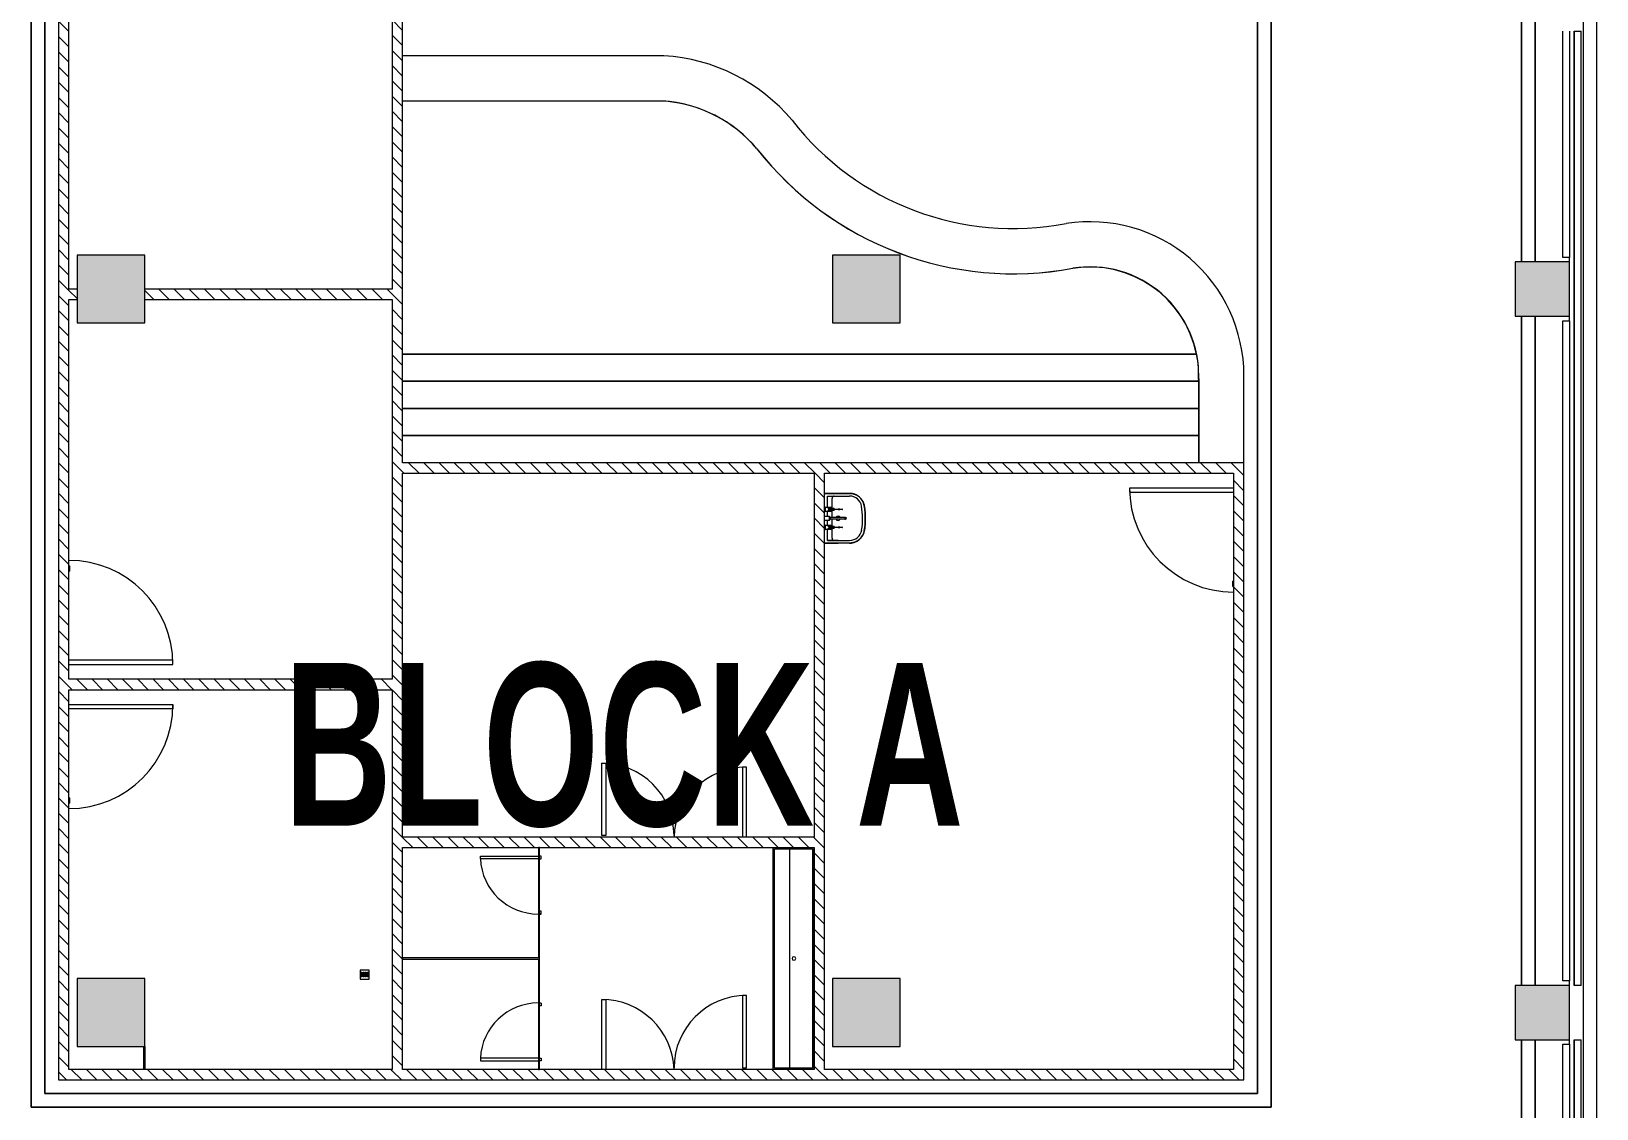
# Model space of a CAD drawing. Header units: millimetres. Extents: x -106145 to 154907, y -84585 to 152038.
# Drawn here: x -7616 to 9689, y 32672 to 44585 of the extents above; entities that cross this region are included whole.
import ezdxf

# ---------------------------------------------------------------- set-up
doc = ezdxf.new("R2010")
doc.units = ezdxf.units.MM
for name, color, linetype, lineweight in [('A-DOOR', 31, 'Continuous', 5), ('A-DOOR-FRAM', 31, 'Continuous', 9), ('A-FLOR', 192, 'Continuous', 5), ('A-FLOR-HRAL', 11, 'Continuous', 5), ('A-GLAZ-CWMG', 51, 'Continuous', 5), ('A-WALL', 113, 'Continuous', 5), ('A-WALL-PATT', 111, 'Continuous', 5), ('G-ANNO-TEXT', 231, 'Continuous', 9), ('P-SANR-FIXT', 6, 'Continuous', 5), ('S-COLS', 52, 'Continuous', 5)]:
    doc.layers.add(name, color=color, linetype=linetype, lineweight=lineweight)
doc.styles.add('Swis721 Cn BT_B', font='swisscb.ttf', dxfattribs={"width": 0.8, "height": 1800})
pattern_1 = [(315, (0, 0), (84.18955, 84.18955), [])]

# ---------------------------------------------------------------- blocks, each defined once
blk = doc.blocks.new('M_Concrete-Rectangular-Column - 750 x 750-3585654-Site Plan')
at = {"layer": 'S-COLS'}
blk.add_hatch(color=256, dxfattribs=at).paths.add_polyline_path([(-375, 375), (-375, -375), (375, -375), (375, 375), (-130, 375)], flags=0)
at = {"layer": 'S-COLS', "color": 41}
for p, q in [((375, 375), (-375, 375)), ((-375, 375), (-375, -375)), ((375, -375), (375, 375)), ((-375, -375), (375, -375))]:
    blk.add_line(p, q, dxfattribs=at)
blk = doc.blocks.new('M_Door-Passage-Small Slit Vision Panel_Type B - 1_25_Type B-13938695-Site Plan')
at = {"layer": 'A-DOOR', "color": 121, "lineweight": 9}
for p, q in [((575, 1213.85), (530, 1213.85)), ((530, 1213.85), (530, 63.85)), ((575, 63.85), (575, 1213.85))]:
    blk.add_line(p, q, dxfattribs=at)
at = {"layer": 'A-DOOR', "color": 41}
for p, q in [((-514.125, 71.85), (-514.125, 63.85)), ((-514.125, 71.85), (-454.125, 71.85)), ((-454.125, 63.85), (-454.125, 71.85))]:
    blk.add_line(p, q, dxfattribs=at)
blk.add_arc((575, 63.85), 1150, 90, 180, dxfattribs=at)
blk = doc.blocks.new('M_Door-Passage-Small Slit Vision Panel_Type B - 1_25_Type B-13938696-Site Plan')
at = {"layer": 'A-DOOR', "color": 41}
for p, q in [((-514.125, -63.85), (-514.125, -71.85)), ((-454.125, -71.85), (-514.125, -71.85)), ((-454.125, -71.85), (-454.125, -63.85))]:
    blk.add_line(p, q, dxfattribs=at)
at = {"layer": 'A-DOOR', "color": 121, "lineweight": 9}
for p, q in [((530, -1213.85), (530, -63.85)), ((575, -63.85), (575, -1213.85)), ((575, -1213.85), (530, -1213.85))]:
    blk.add_line(p, q, dxfattribs=at)
at = {"layer": 'A-DOOR', "color": 41}
blk.add_arc((575, -63.85), 1150, 180, 270, dxfattribs=at)
blk = doc.blocks.new('M_Double Door-Large Slit Vision Panel_Type B - 1_7_TYPE B-13934783-Site Plan')
at = {"layer": 'A-DOOR', "color": 121, "lineweight": 9}
for p, q in [((800, 882.95), (755, 882.95)), ((755, 882.95), (755, 82.95)), ((800, 82.95), (800, 882.95)), ((-800, 63.85), (-800, 838.85)), ((-800, 838.85), (-755, 838.85)), ((-755, 838.85), (-755, 63.85)), ((755, 82.95), (800, 82.95))]:
    blk.add_line(p, q, dxfattribs=at)
at = {"layer": 'A-DOOR', "color": 41}
for centre, start, end in [((800, 82.95), 90, 180), ((-800, 38.85), 1.811111, 90)]:
    blk.add_arc(centre, 800, start, end, dxfattribs=at)
blk = doc.blocks.new('M_Double Door-Large Slit Vision Panel_Type B - 1_7_TYPE B-14213498-Site Plan')
at = {"layer": 'A-DOOR', "color": 121, "lineweight": 9}
for p, q in [((-800, -63.85), (-800, -838.85)), ((-755, -838.85), (-755, -63.85)), ((755, -82.95), (800, -82.95)), ((755, -882.95), (755, -82.95)), ((800, -82.95), (800, -882.95)), ((-800, -838.85), (-755, -838.85)), ((800, -882.95), (755, -882.95))]:
    blk.add_line(p, q, dxfattribs=at)
at = {"layer": 'A-DOOR', "color": 41}
for centre, start, end in [((-800, -38.85), 270, 358.188889), ((800, -82.95), 180, 270)]:
    blk.add_arc(centre, 800, start, end, dxfattribs=at)
blk = doc.blocks.new('SINK_trough_scrub_x RETIRED - HYBA-077-7665132-Site Plan')
at = {"layer": 'P-SANR-FIXT', "color": 41}
for p, q in [((-678, 800), (1778, 800)), ((-678, 800), (1778, 800)), ((-663, 365), (-663, 785)), ((-663, 785), (1763, 785)), ((-663, 365), (-663, 785)), ((-663, 785), (1763, 785)), ((1763, 785), (1763, 365)), ((1763, 785), (1763, 365)), ((1778, 535), (-678, 535)), ((1763, 536), (-663, 536)), ((1778, 350), (-678, 350)), ((1763, 365), (-663, 365)), ((1763, 365), (-663, 365))]:
    blk.add_line(p, q, dxfattribs=at)
for start, end in [(90, 270), (90, 270), (270, 90), (270, 90)]:
    blk.add_arc((550, 580), 20, start, end, dxfattribs=at)
blk = doc.blocks.new('Rectangular Mullion - 50 x 75mm-16183669-Site Plan')
at = {"layer": 'A-GLAZ-CWMG', "color": 41}
for p, q in [((9314, 34085), (9314, 34860)), ((9389, 34860), (9389, 34085)), ((9389, 34085), (9314, 34085))]:
    blk.add_line(p, q, dxfattribs=at)
blk = doc.blocks.new('Rectangular Mullion - 50 x 75mm-16183815-Site Plan')
at = {"layer": 'A-GLAZ-CWMG', "color": 41}
for p, q in [((9314, 42085), (9314, 43335)), ((9389, 43335), (9389, 42085)), ((9389, 42085), (9314, 42085))]:
    blk.add_line(p, q, dxfattribs=at)
blk = doc.blocks.new('Rectangular Mullion - 50 x 75mm-16183546-Site Plan')
at = {"layer": 'A-GLAZ-CWMG', "color": 41}
for p, q in [((9314, 5123), (9314, 6273)), ((9389, 6273), (9389, 5123))]:
    blk.add_line(p, q, dxfattribs=at)
blk = doc.blocks.new('DC_SglFl-W-Int - 0_6 toilet door-6303770-Site Plan')
at = {"layer": 'A-DOOR', "color": 121, "lineweight": 9}
for p, q in [((290, 6), (290, 646)), ((290, 646), (320, 646)), ((320, 646), (320, 6))]:
    blk.add_line(p, q, dxfattribs=at)
at = {"layer": 'A-DOOR', "color": 41}
for start, end in [(92.6838, 179.9838), (181.0638, 182.6838)]:
    blk.add_arc((320, 6), 641, start, end, dxfattribs=at)
at = {"layer": 'A-DOOR-FRAM', "color": 121}
for p, q in [((-320, -24), (-320, -6)), ((-320, -24), (-290, -24)), ((-290, -24), (-290, -6)), ((290, -6), (290, -24)), ((290, -24), (320, -24)), ((320, -24), (320, -6))]:
    blk.add_line(p, q, dxfattribs=at)
blk = doc.blocks.new('DC_SglFl-W-Int - 0_6 toilet door-6305321-Site Plan')
at = {"layer": 'A-DOOR', "color": 121, "lineweight": 9}
for p, q in [((290, -6), (290, -646)), ((320, -646), (320, -6)), ((290, -646), (320, -646))]:
    blk.add_line(p, q, dxfattribs=at)
at = {"layer": 'A-DOOR', "color": 41}
for start, end in [(177.3162, 178.9362), (180.0162, 267.3162)]:
    blk.add_arc((320, -6), 641, start, end, dxfattribs=at)
at = {"layer": 'A-DOOR-FRAM', "color": 121}
for p, q in [((-320, 24), (-290, 24)), ((-320, 24), (-320, 6)), ((-290, 24), (-290, 6)), ((290, 24), (320, 24)), ((290, 6), (290, 24)), ((320, 24), (320, 6))]:
    blk.add_line(p, q, dxfattribs=at)
blk = doc.blocks.new('Floor trap face - 100x100-10579675-Site Plan')
at = {"layer": 'P-SANR-FIXT', "color": 41}
for p, q in [((50, 50), (-50, 50)), ((-50, 50), (-50, -50)), ((-25, 28), (-25, 39)), ((-25, 39), (25, 39)), ((25, 28), (-25, 28)), ((-25, 6), (-25, 17)), ((-25, 17), (25, 17)), ((25, 6), (-25, 6)), ((25, 39), (25, 28)), ((25, 17), (25, 6)), ((50, -50), (50, 50)), ((-50, -50), (50, -50)), ((-25, -17), (-25, -6)), ((-25, -6), (25, -6)), ((25, -17), (-25, -17)), ((-25, -39), (-25, -28)), ((-25, -28), (25, -28)), ((25, -39), (-25, -39)), ((25, -6), (25, -17)), ((25, -28), (25, -39))]:
    blk.add_line(p, q, dxfattribs=at)
blk = doc.blocks.new('Rectangular Mullion - 50 x 75mm-16183817-Site Plan')
at = {"layer": 'A-GLAZ-CWMG', "color": 41}
for p, q in [((9314, 46585), (9314, 47835)), ((9389, 47835), (9389, 46585))]:
    blk.add_line(p, q, dxfattribs=at)
blk = doc.blocks.new('Rectangular Mullion - 50 x 75mm-16183612-Site Plan')
at = {"layer": 'A-GLAZ-CWMG', "color": 41}
for p, q in [((9314, 33385), (9389, 33385)), ((9314, 32895), (9314, 33385)), ((9389, 33385), (9389, 32895))]:
    blk.add_line(p, q, dxfattribs=at)
blk = doc.blocks.new('Rectangular Mullion - 50 x 75mm-16183670-Site Plan')
at = {"layer": 'A-GLAZ-CWMG', "color": 41}
for p, q in [((9314, 41385), (9389, 41385)), ((9314, 40610), (9314, 41385)), ((9389, 41385), (9389, 40610))]:
    blk.add_line(p, q, dxfattribs=at)
blk = doc.blocks.new('Top Rail Type - Top Rail_Internal_-14695291-Site Plan')
at = {"layer": 'A-FLOR-HRAL', "color": 41}
for p, q in [((9441, 29435), (9441, 25839)), ((9517, 25839), (9517, 29435)), ((9441, 25239), (9441, 24370)), ((9517, 24370), (9517, 25239))]:
    blk.add_line(p, q, dxfattribs=at)
at = {"layer": 'A-FLOR-HRAL', "color": 41, "flags": 128}
for points in [[(9441, 29435), (9442, 29435), (9444, 29435), (9448, 29435), (9454, 29435), (9460, 29435), (9467, 29435), (9475, 29435), (9483, 29435), (9491, 29435), (9498, 29435), (9505, 29435), (9510, 29435), (9514, 29435), (9516, 29435), (9517, 29435)], [(9517, 24370), (9516, 24370), (9514, 24370), (9510, 24370), (9505, 24370), (9498, 24370), (9491, 24370), (9483, 24370), (9475, 24370), (9467, 24370), (9460, 24370), (9454, 24370), (9448, 24370), (9444, 24370), (9442, 24370), (9441, 24370)]]:
    blk.add_lwpolyline(points, dxfattribs=at)
blk = doc.blocks.new('Top Rail Type - Top Rail_Internal_-V89-Site Plan')
at = {"layer": 'A-FLOR-HRAL', "color": 41}
for p, q in [((9440, 25839), (9440, 29435)), ((9518, 25839), (9518, 29435)), ((9440, 24370), (9440, 25239)), ((9518, 24370), (9518, 25239))]:
    blk.add_line(p, q, dxfattribs=at)
blk = doc.blocks.new('Top Rail Type - Top Rail_Internal_-14695362-Site Plan')
at = {"layer": 'A-FLOR-HRAL', "color": 41}
for p, q in [((9441, 40585), (9441, 30035)), ((9517, 30035), (9517, 40585))]:
    blk.add_line(p, q, dxfattribs=at)
at = {"layer": 'A-FLOR-HRAL', "color": 41, "flags": 128}
for points in [[(9441, 40585), (9442, 40585), (9444, 40585), (9448, 40585), (9454, 40585), (9460, 40585), (9467, 40585), (9475, 40585), (9483, 40585), (9491, 40585), (9498, 40585), (9505, 40585), (9510, 40585), (9514, 40585), (9516, 40585), (9517, 40585)], [(9517, 30035), (9516, 30035), (9514, 30035), (9510, 30035), (9505, 30035), (9498, 30035), (9491, 30035), (9483, 30035), (9475, 30035), (9467, 30035), (9460, 30035), (9454, 30035), (9448, 30035), (9444, 30035), (9442, 30035), (9441, 30035)]]:
    blk.add_lwpolyline(points, dxfattribs=at)
blk = doc.blocks.new('Top Rail Type - Top Rail_Internal_-V90-Site Plan')
at = {"layer": 'A-FLOR-HRAL', "color": 41}
for p, q in [((9440, 30035), (9440, 40585)), ((9518, 30035), (9518, 40585))]:
    blk.add_line(p, q, dxfattribs=at)
blk = doc.blocks.new('BASIN_handwash_Type_B - HYBA-010-V97-Site Plan')
at = {"layer": 'P-SANR-FIXT', "color": 41}
for p, q in [((-275, -500), (-275, -224)), ((-275, -224), (-275, -500)), ((-245, -470), (-245, -224)), ((245, -470), (245, -224)), ((275, -224), (275, -500)), ((275, -224), (275, -500)), ((-275, -351), (-275, -500)), ((-245, -470), (-245, -351)), ((-118, -470), (-245, -470)), ((-108, -418), (-220, -418)), ((-5, -418), (-90, -418)), ((-18, -470), (-79, -470)), ((92, -418), (7, -418)), ((81, -470), (21, -470)), ((220, -418), (110, -418)), ((245, -470), (120, -470)), ((245, -351), (245, -470)), ((275, -500), (275, -351))]:
    blk.add_line(p, q, dxfattribs=at)
at = {"layer": 'P-SANR-FIXT', "color": 41, "flags": 128}
for points in [[(-139, -62), (-145, -63), (-152, -64), (-158, -66), (-165, -68), (-171, -71), (-177, -73), (-183, -76), (-189, -79), (-194, -82), (-200, -86), (-205, -90), (-211, -93), (-216, -98), (-221, -102), (-226, -106), (-230, -111), (-235, -116), (-239, -121), (-243, -126), (-247, -132), (-250, -137), (-254, -143), (-257, -149), (-260, -155), (-262, -161), (-265, -167), (-267, -173), (-269, -180), (-271, -186), (-272, -192), (-273, -199), (-274, -205), (-275, -212), (-275, -219), (-275, -224)], [(-51, -52), (-65, -53), (-98, -56), (-131, -60), (-139, -62)], [(42, -51), (35, -51), (2, -50), (-31, -51), (-45, -51)], [(135, -61), (102, -56), (69, -53), (46, -51)], [(275, -224), (275, -217), (274, -211), (274, -204), (273, -198), (272, -191), (270, -185), (269, -178), (267, -172), (264, -166), (262, -160), (259, -154), (256, -148), (253, -142), (250, -136), (246, -131), (242, -126), (238, -120), (234, -115), (230, -110), (225, -106), (220, -101), (215, -97), (210, -93), (205, -89), (199, -85), (193, -82), (188, -79), (182, -76), (176, -73), (170, -70), (163, -68), (157, -66), (151, -64), (144, -63), (138, -61)]]:
    blk.add_lwpolyline(points, dxfattribs=at)
at = {"layer": 'P-SANR-FIXT', "color": 41}
for centre, radius, start, end in [((0, -351), 24.2, 107.5533, 254.5917), ((0, -351), 24.2, 291.7818, 66.0732), ((-220, -393), 25, 180, 270), ((220, -393), 25, 270, 0)]:
    blk.add_arc(centre, radius, start, end, dxfattribs=at)
for centre, major_axis, start_param, end_param in [((-110, -224), (165, 0), 1.748277, 3.141593), ((-110, -224), (-135, 0), 4.890944, 6.283185), ((0, -884), (834, 0), 1.40836, 1.738187), ((0, -884), (804, 0), 1.408166, 1.737991), ((110, -224), (135, 0), 0, 1.419404), ((110, -224), (165, 0), 0, 1.418341)]:
    blk.add_ellipse(centre, major_axis=major_axis, ratio=0.999048, start_param=start_param, end_param=end_param, dxfattribs=at)
for points, knots in [([(-275, -224), (-275, -218), (-274, -205), (-271, -189), (-268, -177), (-265, -168), (-262, -159), (-258, -150), (-253, -142), (-248, -134), (-242, -126), (-237, -118), (-230, -111), (-223, -104), (-216, -98), (-209, -92), (-201, -86), (-193, -81), (-184, -77), (-173, -71), (-158, -66), (-145, -63), (-139, -62)], [-1, -1, -1, -1, -0.916667, -0.833333, -0.791667, -0.75, -0.708333, -0.666667, -0.625, -0.583333, -0.541667, -0.5, -0.458333, -0.416667, -0.375, -0.333333, -0.291667, -0.25, -0.208333, -0.166667, -0.083333, 0, 0, 0, 0]), ([(-139, -62), (-124, -59), (-94, -55), (-33, -50), (29, -50), (89, -54), (120, -58), (135, -61)], [-1, -1, -1, -1, -0.833333, -0.666667, -0.333333, -0.166667, 0, 0, 0, 0]), ([(135, -61), (141, -62), (154, -65), (170, -70), (181, -75), (190, -80), (199, -85), (207, -90), (214, -96), (222, -103), (229, -109), (235, -117), (241, -124), (247, -132), (252, -140), (257, -149), (261, -158), (265, -167), (268, -176), (271, -189), (274, -204), (275, -217), (275, -224)], [-1, -1, -1, -1, -0.916667, -0.833333, -0.791667, -0.75, -0.708333, -0.666667, -0.625, -0.583333, -0.541667, -0.5, -0.458333, -0.416667, -0.375, -0.333333, -0.291667, -0.25, -0.208333, -0.166667, -0.083333, 0, 0, 0, 0])]:
    blk.add_open_spline(points, degree=3, knots=knots, dxfattribs=at)
blk = doc.blocks.new('TAPWARE_wall_mount_elbow_levers - HYTP-038-V101-Site Plan')
at = {"layer": 'P-SANR-FIXT'}
for p, q in [((-99, 242), (-101, 242)), ((-101, 237), (-101, 242)), ((-101, 242), (-101, 237)), ((-99, 242), (-101, 242)), ((-101, 237), (-101, 242)), ((-101, 242), (-101, 237)), ((-101, 213), (-101, 237)), ((-101, 213), (-101, 237)), ((-101, 195), (-101, 213)), ((-101, 213), (-101, 195)), ((-101, 195), (-101, 213)), ((-101, 213), (-101, 195)), ((-101, 152), (-101, 195)), ((-101, 152), (-101, 195)), ((-99, 237), (-99, 242)), ((-99, 242), (-99, 237)), ((-99, 237), (-99, 242)), ((-99, 242), (-99, 237)), ((-99, 237), (-99, 213)), ((-99, 237), (-99, 213)), ((-99, 195), (-99, 213)), ((-99, 213), (-99, 195)), ((-99, 195), (-99, 213)), ((-99, 213), (-99, 195)), ((-99, 195), (-99, 152)), ((-99, 195), (-99, 152)), ((-10, 276), (-10, 272)), ((-8, 220), (-8, 100)), ((7, 100), (7, 220)), ((10, 272), (10, 276)), ((101, 242), (99, 242)), ((99, 237), (99, 242)), ((99, 242), (99, 237)), ((99, 213), (99, 237)), ((99, 195), (99, 213)), ((99, 213), (99, 195)), ((99, 152), (99, 195)), ((101, 237), (101, 242)), ((101, 242), (101, 237)), ((101, 237), (101, 213)), ((101, 195), (101, 213)), ((101, 213), (101, 195)), ((101, 195), (101, 152)), ((-124, 50), (-124, 45)), ((-124, 50), (-76, 50)), ((-121, 50), (-124, 50)), ((-110, 126), (-120, 116)), ((-120, 116), (-120, 91)), ((-110, 111), (-120, 101)), ((-120, 101), (-120, 46)), ((-100, 101), (-120, 101)), ((-120, 91), (-110, 81)), ((-100, 91), (-120, 91)), ((-100, 46), (-120, 46)), ((-100, 116), (-114, 116)), ((-110, 150), (-110, 111)), ((-110, 150), (-110, 126)), ((-100, 150), (-109, 150)), ((-100, 150), (-109, 150)), ((-100, 126), (-109, 126)), ((-101, 134), (-101, 152)), ((-101, 134), (-101, 152)), ((-101, 151), (-101, 146)), ((-101, 151), (-101, 146)), ((-101, 134), (-99, 134)), ((-101, 134), (-99, 134)), ((-91, 150), (-100, 150)), ((-91, 150), (-100, 150)), ((-91, 126), (-100, 126)), ((-86, 116), (-100, 116)), ((-80, 101), (-100, 101)), ((-80, 91), (-100, 91)), ((-80, 46), (-100, 46)), ((-99, 152), (-99, 134)), ((-99, 152), (-99, 134)), ((-99, 146), (-99, 151)), ((-99, 146), (-99, 151)), ((-90, 111), (-90, 150)), ((-90, 126), (-90, 150)), ((-80, 116), (-90, 126)), ((-80, 101), (-90, 111)), ((-90, 81), (-80, 91)), ((-80, 91), (-80, 116)), ((-80, 46), (-80, 101)), ((-76, 50), (-79, 50)), ((-76, 45), (-76, 50)), ((-10, 110), (-20, 100)), ((-20, 100), (-20, 45)), ((0, 100), (-20, 100)), ((0, 110), (-9, 110)), ((9, 110), (0, 110)), ((20, 100), (0, 100)), ((20, 100), (10, 110)), ((20, 45), (20, 100)), ((76, 50), (76, 45)), ((76, 50), (124, 50)), ((79, 50), (76, 50)), ((90, 126), (80, 116)), ((80, 116), (80, 91)), ((90, 111), (80, 101)), ((80, 101), (80, 46)), ((80, 101), (100, 101)), ((80, 91), (90, 81)), ((80, 91), (100, 91)), ((80, 46), (100, 46)), ((86, 116), (100, 116)), ((90, 150), (90, 111)), ((90, 150), (90, 126)), ((91, 150), (100, 150)), ((91, 150), (100, 150)), ((91, 126), (100, 126)), ((99, 134), (99, 152)), ((99, 151), (99, 146)), ((99, 134), (101, 134)), ((100, 150), (109, 150)), ((100, 150), (109, 150)), ((100, 126), (109, 126)), ((100, 116), (114, 116)), ((100, 101), (120, 101)), ((100, 91), (120, 91)), ((100, 46), (120, 46)), ((101, 152), (101, 134)), ((101, 146), (101, 151)), ((110, 111), (110, 150)), ((110, 126), (110, 150)), ((120, 116), (110, 126)), ((120, 101), (110, 111)), ((110, 81), (120, 91)), ((120, 91), (120, 116)), ((120, 46), (120, 101)), ((124, 50), (121, 50)), ((124, 45), (124, 50))]:
    blk.add_line(p, q, dxfattribs=at)
at = {"layer": 'P-SANR-FIXT', "flags": 128}
for points in [[(-8, 272), (-8, 271), (-8, 271), (-8, 270), (-8, 269), (-8, 268), (-8, 267), (-8, 266), (-8, 265), (-8, 264), (-8, 262), (-8, 261), (-8, 260), (-8, 258), (-8, 257), (-8, 255), (-8, 254), (-8, 252), (-8, 250), (-8, 248), (-8, 247), (-8, 245), (-8, 243), (-8, 241), (-8, 239), (-8, 237), (-8, 235), (-8, 233), (-8, 231), (-8, 229), (-8, 226), (-8, 224), (-8, 222), (-8, 220)], [(7, 220), (7, 222), (7, 224), (7, 227), (7, 229), (7, 231), (7, 233), (7, 235), (7, 237), (7, 239), (7, 241), (7, 243), (7, 245), (7, 247), (7, 248), (7, 250), (7, 252), (7, 254), (7, 255), (7, 257), (7, 258), (7, 260), (7, 261), (7, 263), (7, 264), (7, 265), (7, 266), (7, 267), (7, 268), (7, 269), (7, 270), (7, 271), (7, 271), (7, 272)], [(-109, 150), (-109, 150), (-108, 151), (-108, 151), (-107, 151), (-107, 152), (-106, 152), (-105, 152), (-105, 152), (-104, 153), (-104, 153), (-103, 153), (-103, 153), (-102, 154), (-101, 154), (-101, 154)], [(-109, 150), (-109, 150), (-108, 151), (-108, 151), (-107, 151), (-107, 152), (-106, 152), (-105, 152), (-105, 152), (-104, 153), (-104, 153), (-103, 153), (-103, 153), (-102, 154), (-101, 154), (-101, 154)], [(-99, 154), (-98, 154), (-98, 153), (-97, 153), (-96, 153), (-96, 153), (-95, 153), (-95, 152), (-94, 152), (-94, 152), (-93, 151), (-93, 151), (-92, 151), (-92, 150), (-91, 150), (-91, 150)], [(-99, 154), (-98, 154), (-98, 153), (-97, 153), (-96, 153), (-96, 153), (-95, 153), (-95, 152), (-94, 152), (-94, 152), (-93, 151), (-93, 151), (-92, 151), (-92, 150), (-91, 150), (-91, 150)], [(91, 150), (91, 150), (92, 151), (92, 151), (93, 151), (93, 152), (94, 152), (95, 152), (95, 152), (96, 153), (96, 153), (97, 153), (97, 153), (98, 154), (99, 154), (99, 154)], [(91, 150), (91, 150), (92, 151), (92, 151), (93, 151), (93, 152), (94, 152), (95, 152), (95, 152), (96, 153), (96, 153), (97, 153), (97, 153), (98, 154), (99, 154), (99, 154)], [(101, 154), (102, 154), (102, 153), (103, 153), (104, 153), (104, 153), (105, 153), (105, 152), (106, 152), (106, 152), (107, 151), (107, 151), (108, 151), (108, 150), (109, 150), (109, 150)], [(101, 154), (102, 154), (102, 153), (103, 153), (104, 153), (104, 153), (105, 153), (105, 152), (106, 152), (106, 152), (107, 151), (107, 151), (108, 151), (108, 150), (109, 150), (109, 150)]]:
    blk.add_lwpolyline(points, dxfattribs=at)
at = {"layer": 'P-SANR-FIXT'}
for centre, major_axis, start_param, end_param in [((0, 276), (-10, 0), 3.141593, 6.283185), ((0, 272), (10, 0), 0, 3.141593), ((0, 276), (10, 0), 3.141593, 3.395589), ((0, 272), (10, 0), 3.141593, 4.18879), ((0, 272), (-7.5, 0), 3.141593, 6.283185), ((0, 272), (7.5, 0), 3.141593, 4.18879), ((0, 272), (10, 0), 5.235988, 6.283185), ((0, 272), (-7.5, 0), 2.356194, 3.141593), ((0, 276), (-10, 0), 2.887596, 3.141593)]:
    blk.add_ellipse(centre, major_axis=major_axis, ratio=0.968067, start_param=start_param, end_param=end_param, dxfattribs=at)
blk = doc.blocks.new('MM-HOSPITAL A _ B BLOCK-2022_11_05_CENTRAL_rvt-1-Site Plan')
at = {"layer": 'A-WALL-PATT'}
h = blk.add_hatch(dxfattribs=at)
h.set_pattern_fill('FP_19', color=90, style=0, pattern_type=2)
h.set_pattern_definition(pattern_1)
h.paths.add_polyline_path([(-7316, 32990), (-7201, 32990), (-7201, 50365), (-7316, 50365), (-7316, 34027)], flags=0)
h = blk.add_hatch(dxfattribs=at)
h.set_pattern_fill('FP_19', color=90, style=0, pattern_type=2)
h.set_pattern_definition(pattern_1)
h.paths.add_polyline_path([(-3511, 39815), (-3511, 50250), (-3626, 50250), (-3626, 39815)], flags=0)
h = blk.add_hatch(dxfattribs=at)
h.set_pattern_fill('FP_19', color=90, style=0, pattern_type=2)
h.set_pattern_definition(pattern_1)
h.paths.add_polyline_path([(-7111, 41620), (-7111, 41735), (-7201, 41735), (-7201, 41620)], flags=0)
h.paths.add_polyline_path([(-3626, 41620), (-3626, 41735), (-6361, 41735), (-6361, 41620), (-5444, 41620)], flags=0)
h = blk.add_hatch(dxfattribs=at)
h.set_pattern_fill('FP_19', color=90, style=0, pattern_type=2)
h.set_pattern_definition(pattern_1)
h.paths.add_polyline_path([(-3511, 33105), (-3511, 39815), (-3626, 39815), (-3626, 33105)], flags=0)
h = blk.add_hatch(dxfattribs=at)
h.set_pattern_fill('FP_19', color=90, style=0, pattern_type=2)
h.set_pattern_definition(pattern_1)
h.paths.add_polyline_path([(-1243, 39700), (1154, 39700), (1154, 39815), (-3511, 39815), (-3511, 39700), (-2293, 39700)], flags=0)
h = blk.add_hatch(dxfattribs=at)
h.set_pattern_fill('FP_19', color=90, style=0, pattern_type=2)
h.set_pattern_definition(pattern_1)
h.paths.add_polyline_path([(5789, 39700), (5789, 39815), (1154, 39815), (1154, 39700), (5674, 39700)], flags=0)
h = blk.add_hatch(dxfattribs=at)
h.set_pattern_fill('FP_19', color=90, style=0, pattern_type=2)
h.set_pattern_definition(pattern_1)
h.paths.add_polyline_path([(1154, 33105), (1154, 39700), (1039, 39700), (1039, 33105)], flags=0)
h = blk.add_hatch(dxfattribs=at)
h.set_pattern_fill('FP_19', color=90, style=0, pattern_type=2)
h.set_pattern_definition(pattern_1)
h.paths.add_polyline_path([(5789, 33105), (5789, 39700), (5674, 39700), (5674, 33105)], flags=0)
h = blk.add_hatch(dxfattribs=at)
h.set_pattern_fill('FP_19', color=90, style=0, pattern_type=2)
h.set_pattern_definition(pattern_1)
h.paths.add_polyline_path([(-4394, 37305), (-3626, 37305), (-3626, 37420), (-7201, 37420), (-7201, 37305), (-5444, 37305)], flags=0)
h = blk.add_hatch(dxfattribs=at)
h.set_pattern_fill('FP_19', color=90, style=0, pattern_type=2)
h.set_pattern_definition(pattern_1)
h.paths.add_polyline_path([(857, 35560), (1039, 35560), (1039, 35675), (-3511, 35675), (-3511, 35560), (-1243, 35560)], flags=0)
h = blk.add_hatch(dxfattribs=at)
h.set_pattern_fill('FP_19', color=90, style=0, pattern_type=2)
h.set_pattern_definition(pattern_1)
h.paths.add_polyline_path([(-7201, 32990), (-3626, 32990), (-3626, 33105), (-7201, 33105)], flags=0)
h = blk.add_hatch(dxfattribs=at)
h.set_pattern_fill('FP_19', color=90, style=0, pattern_type=2)
h.set_pattern_definition(pattern_1)
h.paths.add_polyline_path([(5789, 32990), (5789, 33105), (-3626, 33105), (-3626, 32990), (5058, 32990)], flags=0)
at = {"layer": 'S-COLS'}
for points in [[(9259, 41435), (9389, 41435), (9389, 42035), (8789, 42035), (8789, 41435)], [(1239, 33360), (1989, 33360), (1989, 34110), (1239, 34110), (1239, 34027)], [(8789, 33435), (9389, 33435), (9389, 34035), (8789, 34035), (8789, 34027)]]:
    blk.add_hatch(color=256, dxfattribs=at).paths.add_polyline_path(points, flags=0)
at = {"layer": 'A-FLOR', "color": 41}
for p, q in [((9539, 52920), (9539, 29839)), ((9689, 29839), (9689, 52770)), ((-7616, 50665), (-7616, 32690)), ((-7616, 32690), (-7616, 50665)), ((6089, 32690), (6089, 50665)), ((6089, 50665), (6089, 32690)), ((-7466, 32840), (-7466, 50515)), ((-7466, 50515), (-7466, 32840)), ((5939, 50515), (5939, 32840)), ((5939, 32840), (5939, 50515)), ((8859, 49135), (8859, 42035)), ((8859, 42035), (8859, 49135)), ((9009, 42035), (9009, 49135)), ((9009, 49135), (9009, 42035)), ((-624, 44315), (-3511, 44315)), ((-3511, 43815), (-636, 43815)), ((-602, 43812), (-3511, 43812)), ((9389, 42035), (9389, 42085)), ((8859, 41435), (8859, 34035)), ((8859, 34035), (8859, 41435)), ((9009, 34035), (9009, 41435)), ((9009, 41435), (9009, 34035)), ((9389, 41385), (9389, 41435)), ((-3511, 41015), (5265, 41015)), ((5266, 41015), (-3511, 41015)), ((5289, 40715), (-3511, 40715)), ((-3511, 40715), (5287, 40715)), ((5289, 40744), (5289, 39815)), ((5289, 40415), (5289, 40715)), ((5789, 39815), (5789, 40779)), ((5289, 40415), (-3511, 40415)), ((-3511, 40415), (5289, 40415)), ((5289, 40115), (5289, 40415)), ((5289, 40115), (-3511, 40115)), ((-3511, 40115), (5289, 40115)), ((5289, 39815), (5289, 40115)), ((9389, 34035), (9389, 34085)), ((8859, 33435), (8859, 29839)), ((8859, 29839), (8859, 33435)), ((9009, 29839), (9009, 33435)), ((9009, 33435), (9009, 29839)), ((9389, 33385), (9389, 33435)), ((5939, 32840), (-7466, 32840)), ((-7466, 32840), (5939, 32840)), ((-7616, 32690), (6089, 32690)), ((6089, 32690), (-7616, 32690))]:
    blk.add_line(p, q, dxfattribs=at)
for centre, radius, start, end in [((-740, 42318), 2000, 39.9252, 86.6602), ((-740, 42318), 1500, 40.2398, 86.0033), ((-740, 42318), 1500, 40.2398, 84.7109), ((3241, 45504), 3100, 217.8466, 280.804), ((3241, 45504), 3600, 218.0092, 280.5143), ((3241, 45504), 3600, 218.0092, 280.4897), ((4089, 40779), 1700, 0, 99.0066), ((4089, 40780), 1200, 358.2886, 99.2189), ((4087, 40778), 1201, 11.3589, 99.0596), ((4089, 40780), 1200, 356.8974, 11.2959)]:
    blk.add_arc(centre, radius, start, end, dxfattribs=at)
at = {"layer": 'A-WALL', "color": 61, "lineweight": 18}
for p, q in [((-7316, 50365), (-7316, 32990)), ((-3511, 39815), (-3511, 50250)), ((-7201, 41735), (-7201, 45935)), ((-3626, 45935), (-3626, 41735)), ((-7111, 41735), (-7201, 41735)), ((-3626, 41735), (-6361, 41735)), ((-7201, 37420), (-7201, 41620)), ((-7201, 41620), (-7111, 41620)), ((-6361, 41620), (-3626, 41620)), ((-3626, 41620), (-3626, 39815)), ((-3626, 39815), (-3626, 37420)), ((1154, 39815), (-3511, 39815)), ((5789, 39815), (1154, 39815)), ((5789, 39700), (5789, 39815)), ((-3511, 39700), (1039, 39700)), ((-3511, 35675), (-3511, 39700)), ((1039, 39700), (1039, 35675)), ((1154, 33105), (1154, 39700)), ((1154, 39700), (5674, 39700)), ((5674, 39700), (5674, 33105)), ((5789, 33105), (5789, 39700)), ((-3626, 37420), (-7201, 37420)), ((-7201, 33105), (-7201, 37305)), ((-7201, 37305), (-3626, 37305)), ((-3626, 37305), (-3626, 33105)), ((1039, 35675), (-3511, 35675)), ((-3511, 35560), (-2011, 35560)), ((-3511, 34339), (-3511, 35560)), ((-2011, 35560), (-2011, 34339)), ((-1999, 35560), (1039, 35560)), ((-1999, 33105), (-1999, 35560)), ((1039, 35560), (1039, 33105)), ((-2011, 34339), (-3511, 34339)), ((-3511, 34327), (-2011, 34327)), ((-3511, 33105), (-3511, 34327)), ((-2011, 34327), (-2011, 33105)), ((-3626, 33105), (-7201, 33105)), ((-2011, 33105), (-3511, 33105)), ((1039, 33105), (-1999, 33105)), ((5674, 33105), (1154, 33105)), ((5789, 32990), (5789, 33105)), ((-7316, 32990), (-7201, 32990)), ((-7201, 32990), (-3626, 32990)), ((-3626, 32990), (5789, 32990))]:
    blk.add_line(p, q, dxfattribs=at)
at = {"layer": 'A-WALL', "color": 41}
for p, q in [((-1999, 35560), (-2011, 35560)), ((-3511, 34339), (-3511, 34327)), ((-6373, 33105), (-6373, 33360)), ((-6361, 33360), (-6361, 33105)), ((-2011, 33105), (-1999, 33105))]:
    blk.add_line(p, q, dxfattribs=at)
at = {"layer": 'S-COLS', "color": 41}
for p, q in [((9389, 42035), (8789, 42035)), ((8789, 42035), (8789, 41435)), ((9389, 41435), (9389, 42035)), ((8789, 41435), (9389, 41435)), ((1989, 34110), (1239, 34110)), ((1239, 34110), (1239, 33360)), ((1989, 33360), (1989, 34110)), ((9389, 34035), (8789, 34035)), ((8789, 34035), (8789, 33435)), ((9389, 33435), (9389, 34035)), ((8789, 33435), (9389, 33435)), ((1239, 33360), (1989, 33360))]:
    blk.add_line(p, q, dxfattribs=at)
at = {"color": 253, "lineweight": 5}
for name, p in [('Rectangular Mullion - 50 x 75mm-16183817-Site Plan', (0, -3250)), ('Top Rail Type - Top Rail_Internal_-V90-Site Plan', (0, 4000)), ('Top Rail Type - Top Rail_Internal_-14695362-Site Plan', (0, 4000)), ('Rectangular Mullion - 50 x 75mm-16183815-Site Plan', (0, 0)), ('Rectangular Mullion - 50 x 75mm-16183670-Site Plan', (0, 0)), ('Rectangular Mullion - 50 x 75mm-16183546-Site Plan', (0, 34337)), ('Rectangular Mullion - 50 x 75mm-16183546-Site Plan', (0, 33187)), ('Rectangular Mullion - 50 x 75mm-16183546-Site Plan', (0, 32037)), ('Rectangular Mullion - 50 x 75mm-16183546-Site Plan', (0, 30887)), ('Rectangular Mullion - 50 x 75mm-16183546-Site Plan', (0, 29737)), ('Rectangular Mullion - 50 x 75mm-16183669-Site Plan', (0, 0)), ('M_Double Door-Large Slit Vision Panel_Type B - 1_7_TYPE B-13934783-Site Plan', (-511, 33041)), ('Top Rail Type - Top Rail_Internal_-V89-Site Plan', (0, 4000)), ('Top Rail Type - Top Rail_Internal_-14695291-Site Plan', (0, 4000)), ('Rectangular Mullion - 50 x 75mm-16183612-Site Plan', (0, 0)), ('Rectangular Mullion - 50 x 75mm-16183546-Site Plan', (0, 26622))]:
    blk.add_blockref(name, p, dxfattribs=at)
for name, p, rotation in [('M_Concrete-Rectangular-Column - 750 x 750-3585654-Site Plan', (-6736, 41735), 90.00000482565875), ('M_Concrete-Rectangular-Column - 750 x 750-3585654-Site Plan', (1614, 41735), 90.00000482565875), ('BASIN_handwash_Type_B - HYBA-010-V97-Site Plan', (1654, 39201), 269.9999999999772), ('M_Door-Passage-Small Slit Vision Panel_Type B - 1_25_Type B-13938695-Site Plan', (5738, 38960), 89.99999999999955), ('TAPWARE_wall_mount_elbow_levers - HYTP-038-V101-Site Plan', (1109, 39200), 269.9999975526871), ('M_Door-Passage-Small Slit Vision Panel_Type B - 1_25_Type B-13938695-Site Plan', (-7265, 38160), 269.9999999999995), ('M_Door-Passage-Small Slit Vision Panel_Type B - 1_25_Type B-13938696-Site Plan', (-7265, 36565), 89.99999999999955), ('M_Double Door-Large Slit Vision Panel_Type B - 1_7_TYPE B-14213498-Site Plan', (-511, 35611), 180), ('SINK_trough_scrub_x RETIRED - HYBA-077-7665132-Site Plan', (234, 34883), 269.9999999999992), ('DC_SglFl-W-Int - 0_6 toilet door-6303770-Site Plan', (-2005, 35145), 89.99999999999955), ('M_Concrete-Rectangular-Column - 750 x 750-3585654-Site Plan', (-6736, 33735), 90.00000482565797), ('Floor trap face - 100x100-10579675-Site Plan', (-3931, 34155), 90), ('DC_SglFl-W-Int - 0_6 toilet door-6305321-Site Plan', (-2005, 33520), 269.9999999999995)]:
    blk.add_blockref(name, p, dxfattribs=dict(at, rotation=rotation))

msp = doc.modelspace()

# ---------------------------------------------------------------- block references
at = {"lineweight": 5}
msp.add_blockref('MM-HOSPITAL A _ B BLOCK-2022_11_05_CENTRAL_rvt-1-Site Plan', (0, 0), dxfattribs=at)

# ---------------------------------------------------------------- next in the draw order: texts
at = {"layer": 'G-ANNO-TEXT', "color": 7, "insert": (-4821.85, 37601.34), "char_height": 1800, "width": 8119.491, "attachment_point": 1, "style": 'Swis721 Cn BT_B'}
msp.add_mtext('BLOCK A', dxfattribs=at)

doc.saveas('drawing.dxf')
